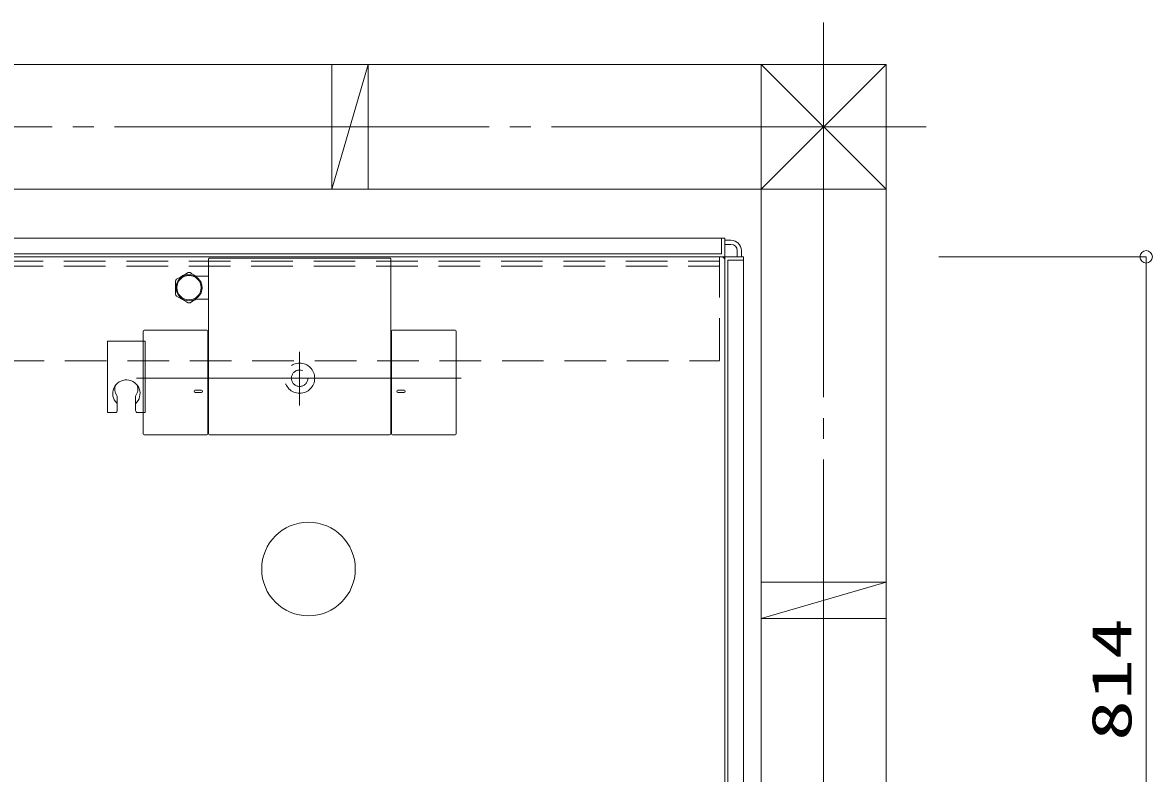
# Model space of a CAD drawing. Units: millimetres on the paper. Extents: x -305 to 305, y -152 to 152.
# Drawn here: x -157.2 to -102.9, y 41 to 77.1 of the extents above; entities that cross this region are included whole.
import ezdxf
from ezdxf.enums import TextEntityAlignment as Align

# ---------------------------------------------------------------- set-up
doc = ezdxf.new("R2010")
doc.units = ezdxf.units.MM
for name, pattern in [('DASHED2', [3, 2, -1]), ('LONG_CHAIN', [21, 18, -1, 1, -1]), ('LONG_DOUBLE_CHAIN', [21.8, 18, -1, 0.6, -0.6, 0.6, -1])]:
    doc.linetypes.add(name, pattern=pattern)
doc.layers.add('0-0_0', color=7, linetype='Continuous', lineweight=9)
doc.layers.add('0-1_VIEW0001', color=7, linetype='Continuous', lineweight=9)
doc.styles.add('ＭＳ ゴシック', font='')
doc.styles.get('ＭＳ ゴシック').set_extended_font_data('MS Gothic')

# ---------------------------------------------------------------- blocks, each defined once
blk = doc.blocks.new('_ORIGIN')
at = {"layer": '0-0_0'}
blk.add_line((0, 0), (-1, 0), dxfattribs=at)
blk.add_circle((0, 0), 0.5, dxfattribs=at)

msp = doc.modelspace()

# ---------------------------------------------------------------- linework, layer by layer
at = {"layer": '0-0_0'}
for p, q in [((-113.145, 65.841), (-103.184, 65.841)), ((-103.184, 25.741), (-103.184, 65.241))]:
    msp.add_line(p, q, dxfattribs=at)
at = {"layer": '0-1_VIEW0001', "linetype": 'LONG_CHAIN'}
for p, q in [((-118.684, 77.099), (-118.684, 26.141)), ((-215.753, 72.092), (-113.684, 72.092)), ((-143.859, 58.705), (-143.859, 61.281)), ((-151.693, 60.011), (-136.098, 60.011))]:
    msp.add_line(p, q, dxfattribs=at)
at = {"layer": '0-1_VIEW0001'}
for p, q in [((-212.684, 75.092), (-115.684, 75.092)), ((-142.31, 75.092), (-142.31, 69.092)), ((-142.309, 69.091), (-140.559, 75.091)), ((-140.56, 75.092), (-140.56, 69.092)), ((-121.684, 69.092), (-115.684, 75.093)), ((-121.684, 75.092), (-121.684, 25.74)), ((-121.683, 75.092), (-115.684, 69.092)), ((-115.684, 75.092), (-115.684, 26.141)), ((-212.684, 69.092), (-115.684, 69.092)), ((-123.434, 66.741), (-203.434, 66.741)), ((-123.584, 65.991), (-123.584, 66.741)), ((-123.434, 65.866), (-123.434, 66.741)), ((-123.134, 66.641), (-123.434, 66.641)), ((-123.134, 66.441), (-123.434, 66.441)), ((-123.459, 65.841), (-203.409, 65.841)), ((-123.584, 65.991), (-203.284, 65.991)), ((-163.434, 65.841), (-123.583, 65.841)), ((-148.234, 65.737), (-148.234, 57.335)), ((-148.189, 65.787), (-148.184, 65.787)), ((-139.601, 65.786), (-148.116, 65.786)), ((-139.534, 65.787), (-139.529, 65.787)), ((-139.484, 57.335), (-139.484, 65.739)), ((-123.434, 65.816), (-123.434, 24.24)), ((-123.434, 25.841), (-123.434, 65.691)), ((-123.409, 65.841), (-122.534, 65.841)), ((-123.284, 65.691), (-122.534, 65.691)), ((-123.284, 65.691), (-123.284, 25.74)), ((-122.834, 66.141), (-122.834, 65.841)), ((-122.634, 66.141), (-122.634, 65.841)), ((-122.534, 65.841), (-122.534, 25.74)), ((-148.234, 64.911), (-148.876, 64.911)), ((-148.873, 63.811), (-148.234, 63.811)), ((-151.374, 57.336), (-151.374, 62.265)), ((-148.324, 62.315), (-151.324, 62.315)), ((-148.274, 62.265), (-148.274, 57.336)), ((-139.444, 57.336), (-139.444, 62.265)), ((-136.394, 62.315), (-139.394, 62.315)), ((-136.344, 57.336), (-136.344, 62.265)), ((-148.574, 59.431), (-148.874, 59.431)), ((-148.874, 59.331), (-148.574, 59.331)), ((-139.144, 59.431), (-138.844, 59.431)), ((-138.844, 59.331), (-139.144, 59.331)), ((-151.324, 57.286), (-148.324, 57.286)), ((-148.184, 57.285), (-139.534, 57.285)), ((-139.394, 57.286), (-136.394, 57.286)), ((-121.684, 50.217), (-115.684, 50.217)), ((-115.683, 50.218), (-121.683, 48.468)), ((-121.684, 48.467), (-115.684, 48.467))]:
    msp.add_line(p, q, dxfattribs=at)
at = {"layer": '0-1_VIEW0001', "color": 6, "linetype": 'DASHED2'}
for p, q in [((-123.684, 60.891), (-123.684, 65.841)), ((-203.184, 65.641), (-123.684, 65.641)), ((-203.184, 65.391), (-123.684, 65.391)), ((-203.134, 60.841), (-123.684, 60.841))]:
    msp.add_line(p, q, dxfattribs=at)
at = {"layer": '0-1_VIEW0001', "color": 2}
for p, q in [((-153.084, 61.79), (-153.084, 58.362)), ((-151.284, 61.79), (-153.084, 61.79)), ((-151.284, 61.79), (-151.284, 58.362)), ((-151.284, 61.79), (-151.284, 58.362)), ((-151.284, 60.84), (-151.284, 61.74)), ((-152.621, 59.119), (-152.621, 58.462)), ((-152.621, 59.119), (-152.621, 58.462)), ((-151.746, 59.119), (-151.746, 58.462)), ((-151.746, 59.119), (-151.746, 58.462)), ((-153.084, 58.362), (-152.721, 58.362)), ((-153.084, 58.362), (-152.721, 58.362)), ((-151.284, 58.362), (-151.646, 58.362)), ((-151.284, 58.362), (-151.646, 58.362))]:
    msp.add_line(p, q, dxfattribs=at)
at = {"layer": '0-1_VIEW0001'}
for points in [[(-148.189, 65.787), (-148.192, 65.786), (-148.196, 65.785), (-148.199, 65.784), (-148.203, 65.783), (-148.206, 65.782), (-148.209, 65.78), (-148.213, 65.778), (-148.215, 65.776), (-148.218, 65.773), (-148.221, 65.771), (-148.222, 65.769), (-148.223, 65.768), (-148.224, 65.766), (-148.225, 65.765), (-148.226, 65.763), (-148.227, 65.762), (-148.228, 65.76), (-148.229, 65.758), (-148.23, 65.757), (-148.23, 65.755), (-148.231, 65.753), (-148.232, 65.751), (-148.232, 65.75), (-148.233, 65.748), (-148.233, 65.746), (-148.233, 65.744), (-148.233, 65.742), (-148.234, 65.741), (-148.234, 65.739), (-148.234, 65.737)], [(-148.184, 65.787), (-148.116, 65.787), (-148.116, 65.786)], [(-139.601, 65.786), (-139.601, 65.787), (-139.534, 65.787)], [(-139.484, 65.737), (-139.484, 65.741), (-139.484, 65.744), (-139.485, 65.748), (-139.486, 65.752), (-139.487, 65.755), (-139.489, 65.758), (-139.49, 65.762), (-139.492, 65.765), (-139.494, 65.768), (-139.497, 65.771), (-139.498, 65.772), (-139.499, 65.773), (-139.501, 65.774), (-139.502, 65.776), (-139.504, 65.777), (-139.505, 65.778), (-139.507, 65.779), (-139.508, 65.78), (-139.51, 65.781), (-139.511, 65.782), (-139.513, 65.782), (-139.515, 65.783), (-139.517, 65.784), (-139.518, 65.784), (-139.52, 65.785), (-139.522, 65.785), (-139.524, 65.786), (-139.525, 65.786), (-139.527, 65.786), (-139.529, 65.787)], [(-149.824, 64.682), (-149.824, 64.606), (-149.824, 64.482), (-149.824, 64.355), (-149.824, 64.223), (-149.824, 64.095), (-149.824, 64.039)], [(-149.221, 65.084), (-149.341, 65.015), (-149.471, 64.939), (-149.589, 64.871), (-149.708, 64.803), (-149.777, 64.763)], [(-148.826, 64.911), (-148.939, 64.975), (-149.058, 65.044), (-149.127, 65.084)], [(-149.777, 63.958), (-149.657, 63.889), (-149.526, 63.814), (-149.409, 63.746), (-149.29, 63.677), (-149.221, 63.637)], [(-149.127, 63.637), (-149.007, 63.706), (-148.876, 63.782), (-148.826, 63.811)]]:
    msp.add_lwpolyline(points, dxfattribs=at)
for radius in [0.625, 0.586]:
    msp.add_circle((-149.174, 64.361), radius, dxfattribs=at)
at = {"layer": '0-1_VIEW0001', "linetype": 'DASHED2'}
for radius in [0.725, 0.395]:
    msp.add_circle((-143.859, 60.011), radius, dxfattribs=at)
at = {"layer": '0-1_VIEW0001', "linetype": 'LONG_DOUBLE_CHAIN'}
msp.add_circle((-143.434, 50.841), 2.25, dxfattribs=at)
at = {"layer": '0-1_VIEW0001'}
for centre, radius, start, end in [((-123.134, 66.141), 0.5, 0, 90), ((-123.134, 66.141), 0.3, 0, 90), ((-123.584, 65.691), 0.15, 0, 90), ((-123.459, 65.866), 0.025, 270, 0), ((-123.409, 65.816), 0.025, 90, 180), ((-149.174, 64.361), 0.725, 146.2916, 153.7084), ((-149.174, 64.361), 0.725, 86.2916, 93.7084), ((-149.174, 64.361), 0.725, 206.2916, 213.7084), ((-149.174, 64.361), 0.725, 266.2916, 273.7084), ((-151.324, 62.265), 0.05, 90, 180), ((-148.324, 62.265), 0.05, 0, 90), ((-139.394, 62.265), 0.05, 90, 180), ((-136.394, 62.265), 0.05, 360, 90), ((-148.874, 59.381), 0.05, 90, 270), ((-148.574, 59.381), 0.05, 270, 90), ((-139.144, 59.381), 0.05, 90, 270), ((-138.844, 59.381), 0.05, 270, 90), ((-151.324, 57.336), 0.05, 180, 270), ((-148.324, 57.336), 0.05, 270, 0), ((-148.184, 57.335), 0.05, 180, 270), ((-139.534, 57.335), 0.05, 270, 0), ((-139.394, 57.336), 0.05, 180, 270), ((-136.394, 57.336), 0.05, 270, 360)]:
    msp.add_arc(centre, radius, start, end, dxfattribs=at)
at = {"layer": '0-1_VIEW0001', "color": 6, "linetype": 'DASHED2'}
msp.add_arc((-123.734, 60.891), 0.05, 270, 0, dxfattribs=at)
at = {"layer": '0-1_VIEW0001', "color": 2}
for centre, radius, start, end in [((-152.184, 59.276), 0.656, 311.8257, 224.6895), ((-152.184, 59.276), 0.656, 311.8257, 224.6895), ((-152.184, 59.488), 0.552, 159.9907, 214.4912), ((-152.184, 59.488), 0.552, 159.9907, 214.4912), ((-152.721, 59.119), 0.1, 0, 34.4912), ((-152.721, 59.119), 0.1, 0, 34.4912), ((-152.184, 59.488), 0.552, 322.4081, 20.0077), ((-152.184, 59.488), 0.552, 322.4081, 20.0077), ((-151.646, 59.119), 0.1, 145.5088, 180), ((-151.646, 59.119), 0.1, 145.5088, 180), ((-152.721, 58.744), 0.1, 0, 44.6895), ((-152.721, 58.744), 0.1, 0, 44.6895), ((-151.646, 58.744), 0.1, 135.3105, 180), ((-151.646, 58.744), 0.1, 135.3105, 180), ((-152.721, 58.462), 0.1, 270, 0), ((-152.721, 58.462), 0.1, 270, 0), ((-151.646, 58.462), 0.1, 180, 270), ((-151.646, 58.462), 0.1, 180, 270)]:
    msp.add_arc(centre, radius, start, end, dxfattribs=at)

# ---------------------------------------------------------------- block references
at = {"layer": '0-0_0', "xscale": 0.6, "yscale": 0.6, "rotation": 90}
msp.add_blockref('_ORIGIN', (-103.184, 65.841), dxfattribs=at)

# ---------------------------------------------------------------- texts
at = {"layer": '0-0_0', "style": 'ＭＳ ゴシック', "width": 1.5}
msp.add_text('814', height=1.921, rotation=90, dxfattribs=at).set_placement((-103.314, 42.587), align=Align.BOTTOM_LEFT)

doc.saveas('drawing.dxf')
